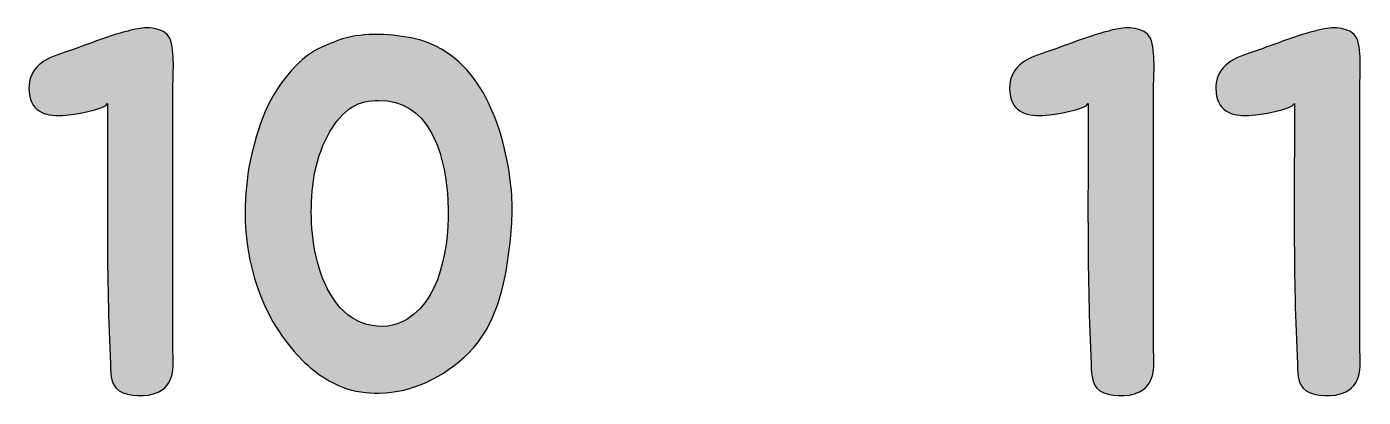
# Model space of a CAD drawing. Header units: millimetres. Extents: x 28 to 183, y 96 to 201.
# Drawn here: x 141.55 to 154.71, y 136.27 to 139.91 of the extents above; entities that cross this region are included whole.
import ezdxf

# ---------------------------------------------------------------- set-up
doc = ezdxf.new("R2010")
doc.units = ezdxf.units.MM
doc.header["$MEASUREMENT"] = 0
doc.layers.add('Layer 1', color=7, linetype='Continuous', lineweight=0)

# ---------------------------------------------------------------- blocks, each defined once
blk = doc.blocks.new('Block_0')
at = {"layer": 'Layer 1', "true_color": 0x010101, "transparency": 33554687}
h = blk.add_hatch(color=18, dxfattribs=at)
h.dxf.hatch_style = 2
edge = h.paths.add_edge_path()
edge.add_spline(control_points=[(142.626, 139.89), (142.725, 139.915), (142.908, 139.915), (142.962, 139.801), (143.017, 139.668), (142.992, 139.435), (142.992, 139.292), (142.992, 139.292), (142.992, 136.767), (142.992, 136.767), (142.992, 136.629), (143.027, 136.441), (142.888, 136.342), (142.794, 136.268), (142.612, 136.273), (142.503, 136.312), (142.384, 136.352), (142.379, 136.485), (142.379, 136.594), (142.335, 137.459), (142.35, 138.279), (142.35, 139.159), (142.33, 139.099), (141.989, 139.045), (141.935, 139.045), (141.762, 139.025), (141.599, 139.065), (141.579, 139.267), (141.554, 139.475), (141.692, 139.589), (141.885, 139.648), (142.093, 139.717), (142.295, 139.801), (142.503, 139.86), (142.547, 139.87), (142.587, 139.885), (142.626, 139.89)], knot_values=[0, 0, 0, 0, 1, 1, 1, 2, 2, 2, 3, 3, 3, 4, 4, 4, 5, 5, 5, 6, 6, 6, 7, 7, 7, 8, 8, 8, 9, 9, 9, 10, 10, 10, 11, 11, 11, 12, 12, 12, 12], degree=3, periodic=0)
h = blk.add_hatch(color=18, dxfattribs=at)
h.dxf.hatch_style = 2
edge = h.paths.add_edge_path()
edge.add_spline(control_points=[(144.661, 136.367), (144.483, 136.436), (144.32, 136.564), (144.187, 136.718), (143.87, 137.073), (143.703, 137.587), (143.703, 138.086), (143.703, 138.422), (143.772, 138.768), (143.9, 139.08), (143.994, 139.302), (144.217, 139.604), (144.424, 139.697), (144.498, 139.732), (144.582, 139.767), (144.661, 139.796), (144.874, 139.86), (145.16, 139.846), (145.378, 139.796), (145.981, 139.653), (146.242, 139.001), (146.317, 138.373), (146.341, 138.165), (146.332, 137.953), (146.307, 137.745), (146.257, 137.36), (146.178, 136.979), (145.902, 136.703), (145.655, 136.461), (145.353, 136.317), (145.022, 136.307), (144.903, 136.307), (144.78, 136.322), (144.661, 136.367)], knot_values=[0, 0, 0, 0, 1, 1, 1, 2, 2, 2, 3, 3, 3, 4, 4, 4, 5, 5, 5, 6, 6, 6, 7, 7, 7, 8, 8, 8, 9, 9, 9, 10, 10, 10, 11, 11, 11, 11], degree=3, periodic=0)
edge = h.paths.add_edge_path()
edge.add_spline(control_points=[(144.755, 139.124), (144.666, 139.065), (144.592, 138.976), (144.538, 138.882), (144.399, 138.645), (144.355, 138.363), (144.355, 138.091), (144.355, 137.81), (144.409, 137.484), (144.572, 137.236), (144.651, 137.118), (144.76, 137.024), (144.903, 136.984), (145.037, 136.95), (145.175, 136.96), (145.294, 137.034), (145.674, 137.266), (145.724, 137.879), (145.694, 138.279), (145.664, 138.674), (145.506, 139.203), (145.017, 139.188), (144.928, 139.188), (144.834, 139.174), (144.755, 139.124)], knot_values=[0, 0, 0, 0, 1, 1, 1, 2, 2, 2, 3, 3, 3, 4, 4, 4, 5, 5, 5, 6, 6, 6, 7, 7, 7, 8, 8, 8, 8], degree=3, periodic=0)
edge.add_line((144.755, 139.124), (144.755, 139.124))
h = blk.add_hatch(color=18, dxfattribs=at)
h.dxf.hatch_style = 2
edge = h.paths.add_edge_path()
edge.add_spline(control_points=[(152.278, 139.89), (152.377, 139.915), (152.56, 139.915), (152.614, 139.801), (152.668, 139.668), (152.644, 139.435), (152.644, 139.292), (152.644, 139.292), (152.644, 136.767), (152.644, 136.767), (152.644, 136.629), (152.678, 136.441), (152.54, 136.342), (152.446, 136.268), (152.263, 136.273), (152.155, 136.312), (152.036, 136.352), (152.031, 136.485), (152.031, 136.594), (151.987, 137.459), (152.001, 138.279), (152.001, 139.159), (151.981, 139.099), (151.641, 139.045), (151.586, 139.045), (151.413, 139.025), (151.25, 139.065), (151.23, 139.267), (151.206, 139.475), (151.344, 139.589), (151.537, 139.648), (151.744, 139.717), (151.947, 139.801), (152.155, 139.86), (152.199, 139.87), (152.238, 139.885), (152.278, 139.89)], knot_values=[0, 0, 0, 0, 1, 1, 1, 2, 2, 2, 3, 3, 3, 4, 4, 4, 5, 5, 5, 6, 6, 6, 7, 7, 7, 8, 8, 8, 9, 9, 9, 10, 10, 10, 11, 11, 11, 12, 12, 12, 12], degree=3, periodic=0)
h = blk.add_hatch(color=18, dxfattribs=at)
h.dxf.hatch_style = 2
edge = h.paths.add_edge_path()
edge.add_spline(control_points=[(154.308, 139.89), (154.407, 139.915), (154.59, 139.915), (154.644, 139.801), (154.698, 139.668), (154.674, 139.435), (154.674, 139.292), (154.674, 139.292), (154.674, 136.767), (154.674, 136.767), (154.674, 136.629), (154.708, 136.441), (154.57, 136.342), (154.476, 136.268), (154.293, 136.273), (154.185, 136.312), (154.066, 136.352), (154.061, 136.485), (154.061, 136.594), (154.016, 137.459), (154.031, 138.279), (154.031, 139.159), (154.011, 139.099), (153.671, 139.045), (153.616, 139.045), (153.443, 139.025), (153.28, 139.065), (153.26, 139.267), (153.236, 139.475), (153.374, 139.589), (153.567, 139.648), (153.774, 139.717), (153.977, 139.801), (154.185, 139.86), (154.229, 139.87), (154.268, 139.885), (154.308, 139.89)], knot_values=[0, 0, 0, 0, 1, 1, 1, 2, 2, 2, 3, 3, 3, 4, 4, 4, 5, 5, 5, 6, 6, 6, 7, 7, 7, 8, 8, 8, 9, 9, 9, 10, 10, 10, 11, 11, 11, 12, 12, 12, 12], degree=3, periodic=0)
at = {"layer": 'Layer 1', "color": 18, "lineweight": 25, "true_color": 0x010101}
for points, knots in [([(142.626, 139.89), (142.725, 139.915), (142.908, 139.915), (142.962, 139.801), (143.017, 139.668), (142.992, 139.435), (142.992, 139.292), (142.992, 139.292), (142.992, 136.767), (142.992, 136.767), (142.992, 136.629), (143.027, 136.441), (142.888, 136.342), (142.794, 136.268), (142.612, 136.273), (142.503, 136.312), (142.384, 136.352), (142.379, 136.485), (142.379, 136.594), (142.335, 137.459), (142.35, 138.279), (142.35, 139.159), (142.33, 139.099), (141.989, 139.045), (141.935, 139.045), (141.762, 139.025), (141.599, 139.065), (141.579, 139.267), (141.554, 139.475), (141.692, 139.589), (141.885, 139.648), (142.093, 139.717), (142.295, 139.801), (142.503, 139.86), (142.547, 139.87), (142.587, 139.885), (142.626, 139.89)], [0, 0, 0, 0, 1, 1, 1, 2, 2, 2, 3, 3, 3, 4, 4, 4, 5, 5, 5, 6, 6, 6, 7, 7, 7, 8, 8, 8, 9, 9, 9, 10, 10, 10, 11, 11, 11, 12, 12, 12, 12]), ([(144.661, 136.367), (144.483, 136.436), (144.32, 136.564), (144.187, 136.718), (143.87, 137.073), (143.703, 137.587), (143.703, 138.086), (143.703, 138.422), (143.772, 138.768), (143.9, 139.08), (143.994, 139.302), (144.217, 139.604), (144.424, 139.697), (144.498, 139.732), (144.582, 139.767), (144.661, 139.796), (144.874, 139.86), (145.16, 139.846), (145.378, 139.796), (145.981, 139.653), (146.242, 139.001), (146.317, 138.373), (146.341, 138.165), (146.332, 137.953), (146.307, 137.745), (146.257, 137.36), (146.178, 136.979), (145.902, 136.703), (145.655, 136.461), (145.353, 136.317), (145.022, 136.307), (144.903, 136.307), (144.78, 136.322), (144.661, 136.367)], [0, 0, 0, 0, 1, 1, 1, 2, 2, 2, 3, 3, 3, 4, 4, 4, 5, 5, 5, 6, 6, 6, 7, 7, 7, 8, 8, 8, 9, 9, 9, 10, 10, 10, 11, 11, 11, 11]), ([(152.278, 139.89), (152.377, 139.915), (152.56, 139.915), (152.614, 139.801), (152.668, 139.668), (152.644, 139.435), (152.644, 139.292), (152.644, 139.292), (152.644, 136.767), (152.644, 136.767), (152.644, 136.629), (152.678, 136.441), (152.54, 136.342), (152.446, 136.268), (152.263, 136.273), (152.155, 136.312), (152.036, 136.352), (152.031, 136.485), (152.031, 136.594), (151.987, 137.459), (152.001, 138.279), (152.001, 139.159), (151.981, 139.099), (151.641, 139.045), (151.586, 139.045), (151.413, 139.025), (151.25, 139.065), (151.23, 139.267), (151.206, 139.475), (151.344, 139.589), (151.537, 139.648), (151.744, 139.717), (151.947, 139.801), (152.155, 139.86), (152.199, 139.87), (152.238, 139.885), (152.278, 139.89)], [0, 0, 0, 0, 1, 1, 1, 2, 2, 2, 3, 3, 3, 4, 4, 4, 5, 5, 5, 6, 6, 6, 7, 7, 7, 8, 8, 8, 9, 9, 9, 10, 10, 10, 11, 11, 11, 12, 12, 12, 12]), ([(154.308, 139.89), (154.407, 139.915), (154.59, 139.915), (154.644, 139.801), (154.698, 139.668), (154.674, 139.435), (154.674, 139.292), (154.674, 139.292), (154.674, 136.767), (154.674, 136.767), (154.674, 136.629), (154.708, 136.441), (154.57, 136.342), (154.476, 136.268), (154.293, 136.273), (154.185, 136.312), (154.066, 136.352), (154.061, 136.485), (154.061, 136.594), (154.016, 137.459), (154.031, 138.279), (154.031, 139.159), (154.011, 139.099), (153.671, 139.045), (153.616, 139.045), (153.443, 139.025), (153.28, 139.065), (153.26, 139.267), (153.236, 139.475), (153.374, 139.589), (153.567, 139.648), (153.774, 139.717), (153.977, 139.801), (154.185, 139.86), (154.229, 139.87), (154.268, 139.885), (154.308, 139.89)], [0, 0, 0, 0, 1, 1, 1, 2, 2, 2, 3, 3, 3, 4, 4, 4, 5, 5, 5, 6, 6, 6, 7, 7, 7, 8, 8, 8, 9, 9, 9, 10, 10, 10, 11, 11, 11, 12, 12, 12, 12]), ([(144.755, 139.124), (144.666, 139.065), (144.592, 138.976), (144.538, 138.882), (144.399, 138.645), (144.355, 138.363), (144.355, 138.091), (144.355, 137.81), (144.409, 137.484), (144.572, 137.236), (144.651, 137.118), (144.76, 137.024), (144.903, 136.984), (145.037, 136.95), (145.175, 136.96), (145.294, 137.034), (145.674, 137.266), (145.724, 137.879), (145.694, 138.279), (145.664, 138.674), (145.506, 139.203), (145.017, 139.188), (144.928, 139.188), (144.834, 139.174), (144.755, 139.124)], [0, 0, 0, 0, 1, 1, 1, 2, 2, 2, 3, 3, 3, 4, 4, 4, 5, 5, 5, 6, 6, 6, 7, 7, 7, 8, 8, 8, 8])]:
    blk.add_open_spline(points, degree=3, knots=knots, dxfattribs=at)
at = {"layer": 'Layer 1'}
for points, knots in [([(142.626, 139.89), (142.725, 139.915), (142.908, 139.915), (142.962, 139.801), (143.017, 139.668), (142.992, 139.435), (142.992, 139.292), (142.992, 139.292), (142.992, 136.767), (142.992, 136.767), (142.992, 136.629), (143.027, 136.441), (142.888, 136.342), (142.794, 136.268), (142.612, 136.273), (142.503, 136.312), (142.384, 136.352), (142.379, 136.485), (142.379, 136.594), (142.335, 137.459), (142.35, 138.279), (142.35, 139.159), (142.33, 139.099), (141.989, 139.045), (141.935, 139.045), (141.762, 139.025), (141.599, 139.065), (141.579, 139.267), (141.554, 139.475), (141.692, 139.589), (141.885, 139.648), (142.093, 139.717), (142.295, 139.801), (142.503, 139.86), (142.547, 139.87), (142.587, 139.885), (142.626, 139.89)], [0, 0, 0, 0, 1, 1, 1, 2, 2, 2, 3, 3, 3, 4, 4, 4, 5, 5, 5, 6, 6, 6, 7, 7, 7, 8, 8, 8, 9, 9, 9, 10, 10, 10, 11, 11, 11, 12, 12, 12, 12]), ([(144.661, 136.367), (144.483, 136.436), (144.32, 136.564), (144.187, 136.718), (143.87, 137.073), (143.703, 137.587), (143.703, 138.086), (143.703, 138.422), (143.772, 138.768), (143.9, 139.08), (143.994, 139.302), (144.217, 139.604), (144.424, 139.697), (144.498, 139.732), (144.582, 139.767), (144.661, 139.796), (144.874, 139.86), (145.16, 139.846), (145.378, 139.796), (145.981, 139.653), (146.242, 139.001), (146.317, 138.373), (146.341, 138.165), (146.332, 137.953), (146.307, 137.745), (146.257, 137.36), (146.178, 136.979), (145.902, 136.703), (145.655, 136.461), (145.353, 136.317), (145.022, 136.307), (144.903, 136.307), (144.78, 136.322), (144.661, 136.367)], [0, 0, 0, 0, 1, 1, 1, 2, 2, 2, 3, 3, 3, 4, 4, 4, 5, 5, 5, 6, 6, 6, 7, 7, 7, 8, 8, 8, 9, 9, 9, 10, 10, 10, 11, 11, 11, 11]), ([(152.278, 139.89), (152.377, 139.915), (152.56, 139.915), (152.614, 139.801), (152.668, 139.668), (152.644, 139.435), (152.644, 139.292), (152.644, 139.292), (152.644, 136.767), (152.644, 136.767), (152.644, 136.629), (152.678, 136.441), (152.54, 136.342), (152.446, 136.268), (152.263, 136.273), (152.155, 136.312), (152.036, 136.352), (152.031, 136.485), (152.031, 136.594), (151.987, 137.459), (152.001, 138.279), (152.001, 139.159), (151.981, 139.099), (151.641, 139.045), (151.586, 139.045), (151.413, 139.025), (151.25, 139.065), (151.23, 139.267), (151.206, 139.475), (151.344, 139.589), (151.537, 139.648), (151.744, 139.717), (151.947, 139.801), (152.155, 139.86), (152.199, 139.87), (152.238, 139.885), (152.278, 139.89)], [0, 0, 0, 0, 1, 1, 1, 2, 2, 2, 3, 3, 3, 4, 4, 4, 5, 5, 5, 6, 6, 6, 7, 7, 7, 8, 8, 8, 9, 9, 9, 10, 10, 10, 11, 11, 11, 12, 12, 12, 12]), ([(154.308, 139.89), (154.407, 139.915), (154.59, 139.915), (154.644, 139.801), (154.698, 139.668), (154.674, 139.435), (154.674, 139.292), (154.674, 139.292), (154.674, 136.767), (154.674, 136.767), (154.674, 136.629), (154.708, 136.441), (154.57, 136.342), (154.476, 136.268), (154.293, 136.273), (154.185, 136.312), (154.066, 136.352), (154.061, 136.485), (154.061, 136.594), (154.016, 137.459), (154.031, 138.279), (154.031, 139.159), (154.011, 139.099), (153.671, 139.045), (153.616, 139.045), (153.443, 139.025), (153.28, 139.065), (153.26, 139.267), (153.236, 139.475), (153.374, 139.589), (153.567, 139.648), (153.774, 139.717), (153.977, 139.801), (154.185, 139.86), (154.229, 139.87), (154.268, 139.885), (154.308, 139.89)], [0, 0, 0, 0, 1, 1, 1, 2, 2, 2, 3, 3, 3, 4, 4, 4, 5, 5, 5, 6, 6, 6, 7, 7, 7, 8, 8, 8, 9, 9, 9, 10, 10, 10, 11, 11, 11, 12, 12, 12, 12]), ([(144.755, 139.124), (144.666, 139.065), (144.592, 138.976), (144.538, 138.882), (144.399, 138.645), (144.355, 138.363), (144.355, 138.091), (144.355, 137.81), (144.409, 137.484), (144.572, 137.236), (144.651, 137.118), (144.76, 137.024), (144.903, 136.984), (145.037, 136.95), (145.175, 136.96), (145.294, 137.034), (145.674, 137.266), (145.724, 137.879), (145.694, 138.279), (145.664, 138.674), (145.506, 139.203), (145.017, 139.188), (144.928, 139.188), (144.834, 139.174), (144.755, 139.124)], [0, 0, 0, 0, 1, 1, 1, 2, 2, 2, 3, 3, 3, 4, 4, 4, 5, 5, 5, 6, 6, 6, 7, 7, 7, 8, 8, 8, 8])]:
    blk.add_open_spline(points, degree=3, knots=knots, dxfattribs=at)

msp = doc.modelspace()

# ---------------------------------------------------------------- block references
at = {"layer": 'Layer 1'}
msp.add_blockref('Block_0', (0, 0), dxfattribs=at)

doc.saveas('drawing.dxf')
